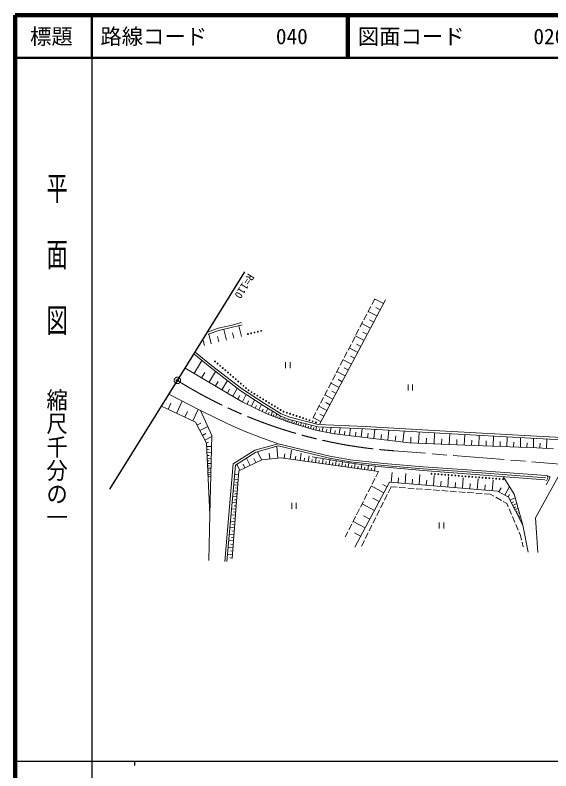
# Model space of a CAD drawing. Units: millimetres, scale not verified. Extents: x 40000 to 680000, y 20000 to 380000.
# Drawn here: x 40000 to 165613, y 202759 to 380000 of the extents above; entities that cross this region are included whole.
import ezdxf
from ezdxf.enums import TextEntityAlignment as Align

# ---------------------------------------------------------------- set-up
doc = ezdxf.new("R2010")
doc.units = ezdxf.units.MM
doc.header["$LTSCALE"] = 1000
doc.header["$PDMODE"] = 32
doc.header["$PDSIZE"] = 500
doc.linetypes.add('CHAIN', pattern=[18.5, 12, -1.5, 3.5, -1.5])
for name, color, linetype, lineweight in [('M-BMK', 2, 'CHAIN', 13), ('M-BMK-OTRS', 5, 'Continuous', 25), ('M-STR-HTXT', 7, 'Continuous', 13), ('M-TTL', 2, 'Continuous', 140), ('M-TTL-BAND', 7, 'Continuous', 25), ('M-TTL-LINE', 7, 'Continuous', 50), ('M-WORK', 1, 'Continuous', 13)]:
    doc.layers.add(name, color=color, linetype=linetype, lineweight=lineweight)
doc.layers.add('M-OTRS', color=6, linetype='Continuous')
doc.layers.add('M-TTL-TXT', color=7, linetype='Continuous')
doc.styles.add('@ＭＳ ゴシック', font='')
doc.styles.add('ＭＳ ゴシック', font='')
doc.styles.get('@ＭＳ ゴシック').set_extended_font_data('@MS Gothic')
doc.styles.get('ＭＳ ゴシック').set_extended_font_data('MS Gothic')

msp = doc.modelspace()

# ---------------------------------------------------------------- linework, layer by layer
at = {"layer": 'M-BMK'}
msp.add_line((191571, 272804), (128837, 277831), dxfattribs=at)
msp.add_circle((78037, 294322), 750, dxfattribs=at)
msp.add_arc((136385, 387572), 110000, 237.96491, 266.06531, dxfattribs=at)
at = {"layer": 'M-BMK-OTRS'}
for p, q in [((78037, 294322), (93836, 319825)), ((62238, 268819), (78037, 294322))]:
    msp.add_line(p, q, dxfattribs=at)
at = {"layer": 'M-OTRS'}
msp.add_point((78037, 294322), dxfattribs=at)
at = {"layer": 'M-TTL'}
for p, q in [((40000, 380000), (40000, 20000)), ((680000, 380000), (40000, 380000))]:
    msp.add_line(p, q, dxfattribs=at)
at = {"layer": 'M-TTL-BAND'}
for p, q in [((58000, 370000), (58000, 20000)), ((40000, 205000), (579000, 205000)), ((68000, 205000), (68000, 204000))]:
    msp.add_line(p, q, dxfattribs=at)
at = {"layer": 'M-TTL-LINE'}
for p, q in [((58000, 380000), (58000, 370000)), ((117750, 380000), (117750, 370000)), ((118250, 380000), (118250, 370000)), ((40000, 370000), (680000, 370000))]:
    msp.add_line(p, q, dxfattribs=at)
at = {"layer": 'M-WORK'}
for p, q in [((111471, 284164), (126839, 313226)), ((123605, 312106), (124301, 313446)), ((126371, 312342), (124297, 313439)), ((122684, 310331), (123375, 311663)), ((124836, 309439), (122784, 310524)), ((125604, 310891), (124567, 311439)), ((121762, 308556), (122453, 309888)), ((124076, 308002), (123050, 308545)), ((87580, 306553), (90537, 307246)), ((87733, 306024), (90667, 306711)), ((90537, 307246), (93068, 307885)), ((90667, 306711), (93203, 307352)), ((93053, 304645), (92437, 307166)), ((120840, 306781), (121531, 308113)), ((123317, 306566), (121286, 307640)), ((85074, 305681), (87580, 306553)), ((85255, 305162), (87733, 306024)), ((85986, 302918), (85428, 305203)), ((89523, 303782), (88906, 306309)), ((91288, 304214), (90980, 305474)), ((119918, 305006), (120610, 306338)), ((122565, 305144), (121550, 305681)), ((84387, 302527), (84107, 303670)), ((87755, 303350), (87446, 304613)), ((118997, 303232), (119688, 304563)), ((121813, 303722), (119804, 304785)), ((118075, 301457), (118766, 302788)), ((120326, 300909), (118337, 301960)), ((121069, 302316), (120065, 302847)), ((85723, 297422), (81883, 300530)), ((86065, 297853), (82229, 300957)), ((117153, 299682), (117845, 301013)), ((119589, 299517), (118595, 300042)), ((81950, 295991), (83738, 299029)), ((93075, 292396), (86065, 297853)), ((103428, 298613), (103428, 297213)), ((104478, 297213), (104478, 298613)), ((116232, 297907), (116923, 299238)), ((118853, 298124), (116885, 299165)), ((79840, 297233), (93254, 289340)), ((83724, 294948), (84469, 296214)), ((85497, 293904), (86987, 296437)), ((92756, 291947), (85723, 297422)), ((115310, 296132), (116001, 297463)), ((117396, 295369), (115449, 296399)), ((118125, 296747), (117141, 297267)), ((88496, 292139), (89757, 294282)), ((114388, 294357), (115080, 295688)), ((116675, 294006), (115702, 294520)), ((86996, 293022), (87627, 294093)), ((91033, 290647), (92099, 292459)), ((113467, 292582), (114158, 293913)), ((115955, 292642), (114027, 293661)), ((132155, 293353), (132155, 291953)), ((133205, 291953), (133205, 293353)), ((76047, 291110), (83458, 287256)), ((89764, 291393), (90297, 292299)), ((92187, 289967), (92673, 290792)), ((98151, 288431), (92756, 291947)), ((98443, 288896), (93075, 292396)), ((93346, 289295), (94188, 291014)), ((112545, 290807), (113236, 292138)), ((114528, 289944), (112620, 290952)), ((115241, 291293), (114277, 291803)), ((75853, 287547), (76524, 288979)), ((77857, 286608), (79199, 289471)), ((93254, 289340), (99048, 286503)), ((94373, 288792), (94732, 289525)), ((95399, 288289), (96117, 289756)), ((111623, 289032), (112314, 290363)), ((113822, 288609), (112868, 289113)), ((82261, 284543), (74293, 288279)), ((81646, 284831), (82915, 287538)), ((83458, 287256), (86117, 281426)), ((83458, 287256), (90063, 284085)), ((96275, 287861), (96581, 288486)), ((97151, 287432), (97764, 288683)), ((97920, 287055), (98190, 287605)), ((102107, 286033), (98151, 288431)), ((102352, 286527), (98443, 288896)), ((98690, 286678), (99228, 287777)), ((110701, 287257), (111393, 288588)), ((113116, 287273), (111228, 288272)), ((79752, 285719), (80386, 287073)), ((99048, 286503), (104203, 284505)), ((99342, 286389), (99526, 286864)), ((100008, 286131), (100376, 287082)), ((100541, 285924), (100689, 286305)), ((101075, 285717), (101370, 286479)), ((101541, 285537), (101661, 285847)), ((102007, 285356), (102248, 285977)), ((104225, 285194), (102107, 286033)), ((104394, 285718), (102352, 286527)), ((102473, 285175), (102592, 285482)), ((102940, 284994), (103178, 285609)), ((111060, 284022), (104394, 285718)), ((109775, 285473), (110471, 286813)), ((111719, 284631), (109851, 285619)), ((112417, 285952), (111473, 286451)), ((84878, 279588), (82261, 284543)), ((82627, 283850), (83550, 284338)), ((90063, 284085), (93952, 282380)), ((103406, 284814), (103524, 285117)), ((103872, 284633), (104107, 285240)), ((104203, 284505), (110437, 282627)), ((110978, 283476), (104225, 285194)), ((104342, 284463), (104443, 284799)), ((104821, 284319), (105023, 284991)), ((105322, 284168), (105429, 284526)), ((105823, 284017), (106038, 284732)), ((106356, 283856), (106471, 284237)), ((106889, 283695), (107119, 284457)), ((107458, 283524), (107580, 283930)), ((108026, 283353), (108270, 284165)), ((108630, 283171), (108761, 283603)), ((109235, 282989), (109496, 283853)), ((122076, 283505), (111060, 284022)), ((83309, 282558), (85156, 283533)), ((83905, 281431), (84710, 281856)), ((93952, 282380), (97629, 280914)), ((109874, 282796), (110012, 283252)), ((110437, 282627), (114913, 281827)), ((110515, 282613), (110683, 283551)), ((122047, 282956), (110978, 283476)), ((111266, 282478), (111362, 283015)), ((112018, 282344), (112210, 283418)), ((112938, 282180), (113055, 282837)), ((113857, 282016), (114092, 283329)), ((114913, 281827), (121346, 281028)), ((114926, 281826), (115021, 282595)), ((116003, 281692), (116194, 283231)), ((117210, 281542), (117317, 282404)), ((118417, 281392), (118631, 283116)), ((119770, 281224), (119890, 282190)), ((121122, 281056), (121362, 282988)), ((139550, 281957), (122047, 282956)), ((139581, 282506), (122076, 283505)), ((122610, 280877), (122737, 281940)), ((124098, 280699), (124352, 282825)), ((127357, 280309), (127635, 282637)), ((130925, 279883), (131230, 282432)), ((134592, 279608), (134712, 282233)), ((138210, 279443), (138328, 282027)), ((162328, 280718), (139550, 281957)), ((162358, 281267), (139581, 282506)), ((141780, 279279), (141897, 281829)), ((84500, 280304), (86110, 281154)), ((86117, 281426), (85658, 262864)), ((97629, 280914), (101663, 279476)), ((121346, 281028), (132376, 279709)), ((125727, 280504), (125866, 281668)), ((129141, 280096), (129293, 281371)), ((132754, 279692), (132814, 281005)), ((136401, 279525), (136460, 280817)), ((139995, 279361), (140053, 280636)), ((143544, 279199), (143602, 280458)), ((145308, 279118), (145423, 281638)), ((147023, 279059), (147064, 280284)), ((148739, 279002), (148820, 281453)), ((150405, 278947), (150445, 280137)), ((152072, 278891), (152151, 281272)), ((155308, 278784), (155385, 281096)), ((158452, 278680), (158526, 280925)), ((161505, 278578), (161577, 280759)), ((182948, 279599), (162328, 280718)), ((182979, 280148), (162358, 281267)), ((164551, 278416), (164684, 280590)), ((84873, 279598), (85377, 279864)), ((85658, 262864), (84878, 279588)), ((84915, 278802), (86054, 278856)), ((96210, 277966), (101663, 279476)), ((96415, 277504), (101672, 278959)), ((101621, 276119), (101332, 278865)), ((101663, 279476), (113815, 276576)), ((101672, 278959), (113714, 276086)), ((132376, 279709), (145483, 279110)), ((145483, 279110), (162347, 278550)), ((153690, 278838), (153728, 279994)), ((156880, 278732), (156917, 279855)), ((159978, 278629), (160014, 279719)), ((162347, 278550), (166263, 278311)), ((163028, 278509), (163095, 279596)), ((84949, 278078), (85466, 278102)), ((84983, 277353), (86018, 277402)), ((85013, 276695), (85484, 276717)), ((91154, 274757), (96210, 277966)), ((91631, 274468), (96415, 277504)), ((97781, 275698), (96848, 277624)), ((99699, 275917), (99554, 277290)), ((103068, 276102), (103214, 277133)), ((104512, 275898), (104803, 277961)), ((105678, 275733), (105795, 276566)), ((106844, 275569), (107079, 277234)), ((108728, 275302), (108918, 276648)), ((113815, 276576), (118611, 275737)), ((85044, 276036), (85985, 276080)), ((85072, 275437), (85499, 275457)), ((85100, 274839), (85955, 274878)), ((89160, 251881), (91154, 274757)), ((92451, 273116), (97826, 275720)), ((95086, 274392), (94245, 276127)), ((96434, 275045), (95967, 276008)), ((97826, 275720), (102381, 276199)), ((102381, 276199), (114649, 274481)), ((107786, 275435), (107881, 276108)), ((109569, 275183), (109654, 275784)), ((112566, 275921), (109609, 276427)), ((110411, 275064), (110581, 276267)), ((111226, 274949), (111308, 275531)), ((112040, 274834), (112205, 275998)), ((117335, 275149), (112566, 275921)), ((112829, 274722), (112909, 275286)), ((113618, 274611), (113777, 275738)), ((113714, 276086), (118541, 275242)), ((114381, 274503), (114458, 275048)), ((115145, 274395), (115299, 275486)), ((115884, 274291), (115958, 274819)), ((116623, 274186), (116772, 275242)), ((121677, 274536), (117335, 275149)), ((118096, 273978), (118245, 275030)), ((118541, 275242), (126421, 274387)), ((118611, 275737), (126470, 274885)), ((119593, 273766), (119744, 274835)), ((126470, 274885), (135661, 274085)), ((85125, 274294), (85514, 274312)), ((85150, 273750), (85928, 273786)), ((85174, 273250), (85527, 273267)), ((89658, 251838), (91631, 274468)), ((90906, 252596), (92451, 273116)), ((92658, 273216), (91952, 274671)), ((93872, 273804), (93451, 274671)), ((114649, 274481), (125217, 272971)), ((117359, 274082), (117434, 274608)), ((118844, 273872), (118920, 274407)), ((120353, 273659), (120430, 274202)), ((121113, 273551), (121267, 274637)), ((125940, 274030), (121677, 274536)), ((121885, 273442), (121963, 273994)), ((122658, 273333), (122814, 274436)), ((123442, 273222), (123521, 273783)), ((124226, 273111), (124385, 274232)), ((125217, 272971), (124595, 271753)), ((136596, 273151), (125940, 274030)), ((126421, 274387), (135622, 273587)), ((135622, 273587), (148333, 272734)), ((135661, 274085), (148368, 273233)), ((164234, 271037), (136596, 273151)), ((148368, 273233), (164471, 272020)), ((85197, 272751), (85903, 272784)), ((85220, 272251), (85538, 272266)), ((85244, 271752), (85878, 271782)), ((92383, 272216), (91577, 272277)), ((124368, 271308), (123687, 269971)), ((128184, 270445), (128378, 272734)), ((129808, 270308), (129906, 271468)), ((131432, 270171), (131628, 272491)), ((133078, 270031), (133178, 271207)), ((134724, 269892), (134923, 272244)), ((138061, 269610), (138263, 271993)), ((141443, 269324), (141647, 271740)), ((144871, 269034), (145078, 271482)), ((148333, 272734), (164434, 271521)), ((148345, 268740), (148555, 271222)), ((156990, 267641), (154465, 271784)), ((162041, 262065), (167356, 271729)), ((164471, 272020), (165347, 271783)), ((165359, 271404), (164530, 269818)), ((164637, 270931), (164862, 271440)), ((164862, 271440), (164815, 271927)), ((165347, 271783), (165359, 271404)), ((92197, 269749), (91226, 269823)), ((92298, 271087), (91343, 271159)), ((92248, 270418), (91770, 270454)), ((119644, 255240), (127796, 270478)), ((123460, 269526), (122778, 268190)), ((126463, 267986), (123486, 269578)), ((127221, 269404), (126209, 269945)), ((127796, 270478), (153096, 268338)), ((136393, 269751), (136493, 270943)), ((139752, 269467), (139854, 270675)), ((143157, 269179), (143260, 270403)), ((146608, 268887), (146713, 270128)), ((150106, 268591), (150212, 269849)), ((151867, 268442), (152079, 270957)), ((154828, 267419), (155897, 269435)), ((164424, 270836), (164637, 270931)), ((92095, 268390), (91108, 268464)), ((92043, 267699), (91549, 267736)), ((92146, 269070), (91660, 269106)), ((122551, 267744), (121869, 266408)), ((128152, 269364), (127470, 268001)), ((129545, 269261), (128152, 269364)), ((131539, 269113), (130043, 269224)), ((133534, 268966), (132038, 269076)), ((135529, 268818), (134033, 268929)), ((137523, 268671), (136027, 268781)), ((139518, 268523), (138022, 268634)), ((141512, 268376), (140016, 268486)), ((143507, 268228), (142011, 268339)), ((145501, 268080), (144005, 268191)), ((147496, 267933), (146000, 268044)), ((149490, 267785), (147994, 267896)), ((151382, 267645), (149989, 267749)), ((152246, 267170), (151382, 267645)), ((153096, 268338), (155707, 266953)), ((153417, 268168), (153952, 269176)), ((159037, 260421), (156990, 267641)), ((91991, 267008), (90987, 267083)), ((91938, 266305), (91436, 266343)), ((121642, 265963), (120961, 264626)), ((125348, 265902), (123860, 266698)), ((127246, 267554), (126576, 266212)), ((153997, 266205), (152684, 266928)), ((155298, 265488), (154435, 265963)), ((155625, 266996), (155927, 267566)), ((155707, 266953), (159037, 260421)), ((156075, 266231), (157224, 266817)), ((91777, 264175), (90741, 264253)), ((91885, 265603), (90865, 265680)), ((91831, 264889), (91321, 264927)), ((104844, 265638), (104844, 264238)), ((105894, 264238), (105894, 265638)), ((120734, 264181), (120052, 262845)), ((124234, 263818), (121339, 265367)), ((126352, 265765), (125681, 264423)), ((155628, 264710), (155298, 265488)), ((156409, 262869), (155823, 264250)), ((156396, 265601), (156846, 265831)), ((156717, 264972), (157617, 265430)), ((156969, 264478), (157321, 264658)), ((157220, 263985), (157925, 264344)), ((85658, 262864), (85425, 252072)), ((91668, 262723), (90614, 262802)), ((91723, 263449), (91204, 263488)), ((119825, 262399), (119144, 261063)), ((123149, 261792), (121702, 262566)), ((125458, 263976), (124787, 262634)), ((157190, 261027), (156604, 262408)), ((157447, 263540), (157712, 263674)), ((157674, 263094), (158203, 263364)), ((157902, 262649), (158078, 262738)), ((158129, 262203), (158481, 262383)), ((91557, 261247), (90486, 261328)), ((91613, 261985), (91086, 262025)), ((118916, 260618), (118235, 259281)), ((122065, 259765), (119250, 261272)), ((124563, 262187), (123892, 260845)), ((139438, 260985), (139438, 259585)), ((140488, 259585), (140488, 260985)), ((157970, 259186), (157385, 260567)), ((158356, 261758), (158444, 261803)), ((158583, 261312), (158759, 261402)), ((162521, 253973), (162041, 262065)), ((91444, 259747), (90355, 259829)), ((91387, 258985), (90842, 259026)), ((91501, 260497), (90965, 260537)), ((118008, 258836), (117386, 257617)), ((123669, 260398), (122998, 259056)), ((159037, 260421), (160254, 254032)), ((91329, 258222), (90222, 258305)), ((91271, 257447), (90717, 257489)), ((121011, 257795), (119603, 258548)), ((122774, 258609), (122103, 257268)), ((158495, 257948), (158166, 258726)), ((158745, 256873), (158495, 257948)), ((91213, 256672), (90087, 256757)), ((91153, 255884), (90590, 255927)), ((121880, 256820), (121198, 255457)), ((159108, 255311), (158858, 256386)), ((90973, 253495), (89810, 253582)), ((91094, 255096), (89950, 255182)), ((91034, 254295), (90462, 254338)), ((90912, 252680), (90330, 252724))]:
    msp.add_line(p, q, dxfattribs=at)
for centre in [(94579, 305208), (95357, 305392), (96136, 305576), (96914, 305760), (97693, 305944), (86863, 298797), (87469, 298275), (88075, 297753), (88681, 297231), (89288, 296709), (89894, 296187), (90500, 295665), (91106, 295143), (91712, 294621), (92318, 294098), (92924, 293576), (93530, 293054), (94137, 292532), (94743, 292010), (95420, 291585), (96102, 291168), (96785, 290750), (97467, 290333), (98149, 289915), (98832, 289497), (99514, 289080), (100197, 288662), (100879, 288245), (101561, 287827), (102244, 287410), (102938, 287018), (103697, 286765), (104456, 286511), (105214, 286257), (105973, 286003), (106732, 285749), (107490, 285495), (108249, 285242), (109008, 284988), (109766, 284734), (110525, 284480), (137632, 272448), (138429, 272386), (139227, 272325), (140025, 272263), (140822, 272201), (141620, 272139), (142417, 272077), (143215, 272015), (144013, 271953), (144810, 271892), (145608, 271830), (146405, 271768), (147203, 271706), (148001, 271644), (148798, 271582), (149596, 271520), (150393, 271459), (151191, 271397), (151989, 271335), (152786, 271273), (153584, 271211), (154381, 271149)]:
    msp.add_circle(centre, 100, dxfattribs=at)

# ---------------------------------------------------------------- texts
at = {"layer": 'M-STR-HTXT', "style": 'ＭＳ ゴシック'}
msp.add_text('R=110', height=1833, rotation=238.222, dxfattribs=at).set_placement((93768, 316432), align=Align.MIDDLE_CENTER)
at = {"layer": 'M-TTL-BAND', "style": '@ＭＳ ゴシック'}
for s, width, p in [('平  面  図', 1.55, (49777, 323975)), ('縮尺千分の一', 1.1, (49777, 276030))]:
    msp.add_text(s, height=3666, rotation=270, dxfattribs=dict(at, width=width)).set_placement(p, align=Align.MIDDLE_CENTER)
at = {"layer": 'M-TTL-TXT', "style": 'ＭＳ ゴシック'}
msp.add_text('標題', height=3666, dxfattribs=at).set_placement((48500, 375000), align=Align.MIDDLE_CENTER)
for s, p in [('路線コード', (60000, 375000)), ('040', (101142, 375000)), ('図面コード', (120380, 375000)), ('020-00', (161521, 375000))]:
    msp.add_text(s, height=3666, dxfattribs=at).set_placement(p, align=Align.MIDDLE_LEFT)

doc.saveas('drawing.dxf')
